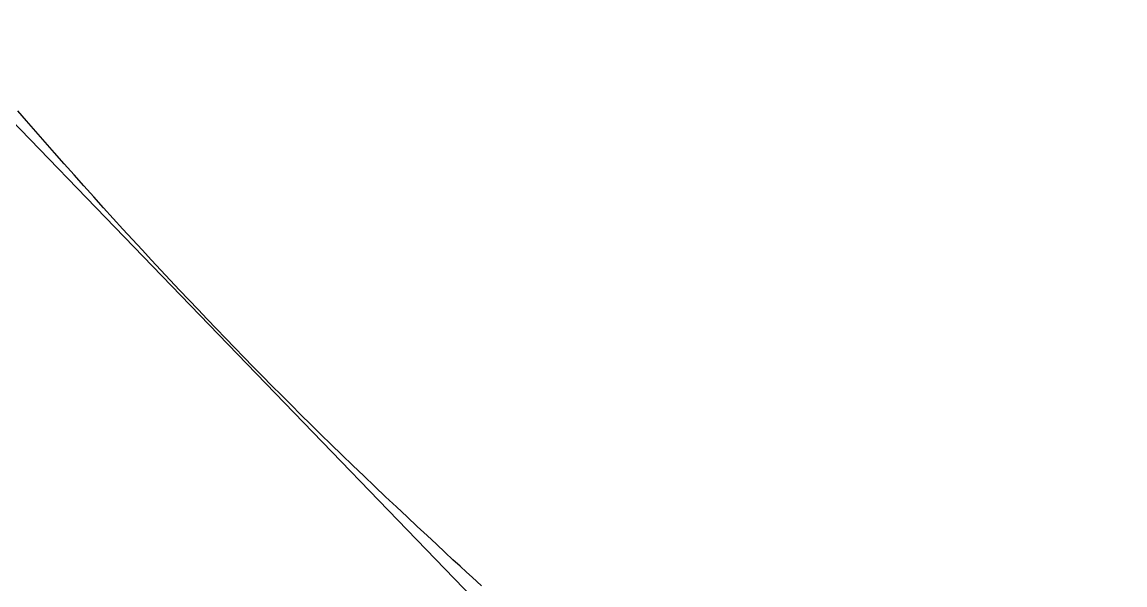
# Model space of a CAD drawing. Extents: x 2.75 to 8.34, y 2.35 to 7.17.
# Drawn here: x 7.6764 to 7.7646, y 7.1222 to 7.1672 of the extents above; entities that cross this region are included whole.
import ezdxf

# ---------------------------------------------------------------- set-up
doc = ezdxf.new("R2010")
doc.units = 0
doc.header["$LTSCALE"] = 0.5
doc.layers.add('TANGENT_LINES', color=7, linetype='CONTINUOUS')
doc.layers.add('VISIBLE', color=7, linetype='CONTINUOUS')

msp = doc.modelspace()

# ---------------------------------------------------------------- linework, layer by layer
at = {"layer": 'TANGENT_LINES'}
msp.add_lwpolyline([(7.66802, 7.167196), (7.714752, 7.11878), (7.76458, 7.082208)], dxfattribs=at)
at = {"layer": 'VISIBLE'}
msp.add_lwpolyline([(7.713161, 7.122121), (7.712798, 7.122447), (7.712401, 7.122807), (7.711955, 7.123212), (7.711451, 7.123674), (7.710879, 7.124201), (7.710243, 7.124789), (7.70955, 7.125432), (7.708808, 7.126123), (7.708025, 7.126856), (7.707207, 7.127623), (7.706363, 7.128418), (7.705499, 7.129234), (7.704624, 7.130065), (7.703745, 7.130904), (7.702869, 7.131744), (7.702004, 7.132578), (7.701157, 7.1334), (7.700328, 7.134209), (7.699517, 7.135007), (7.698722, 7.135794), (7.69794, 7.136573), (7.69717, 7.137345), (7.696411, 7.13811), (7.695661, 7.138872), (7.694917, 7.139631), (7.694178, 7.140388), (7.693443, 7.141146), (7.69271, 7.141905), (7.691977, 7.142667), (7.691242, 7.143434), (7.690506, 7.144205), (7.689768, 7.144982), (7.689027, 7.145766), (7.688284, 7.146556), (7.687537, 7.147354), (7.686786, 7.14816), (7.68603, 7.148975), (7.68527, 7.1498), (7.684505, 7.150635), (7.683734, 7.151482), (7.682957, 7.15234), (7.682174, 7.153209), (7.681388, 7.154087), (7.680602, 7.154968), (7.679821, 7.15585), (7.679046, 7.156727), (7.678283, 7.157596), (7.677534, 7.158452), (7.676803, 7.15929), (7.676093, 7.160108)], dxfattribs=at)

doc.saveas('drawing.dxf')
